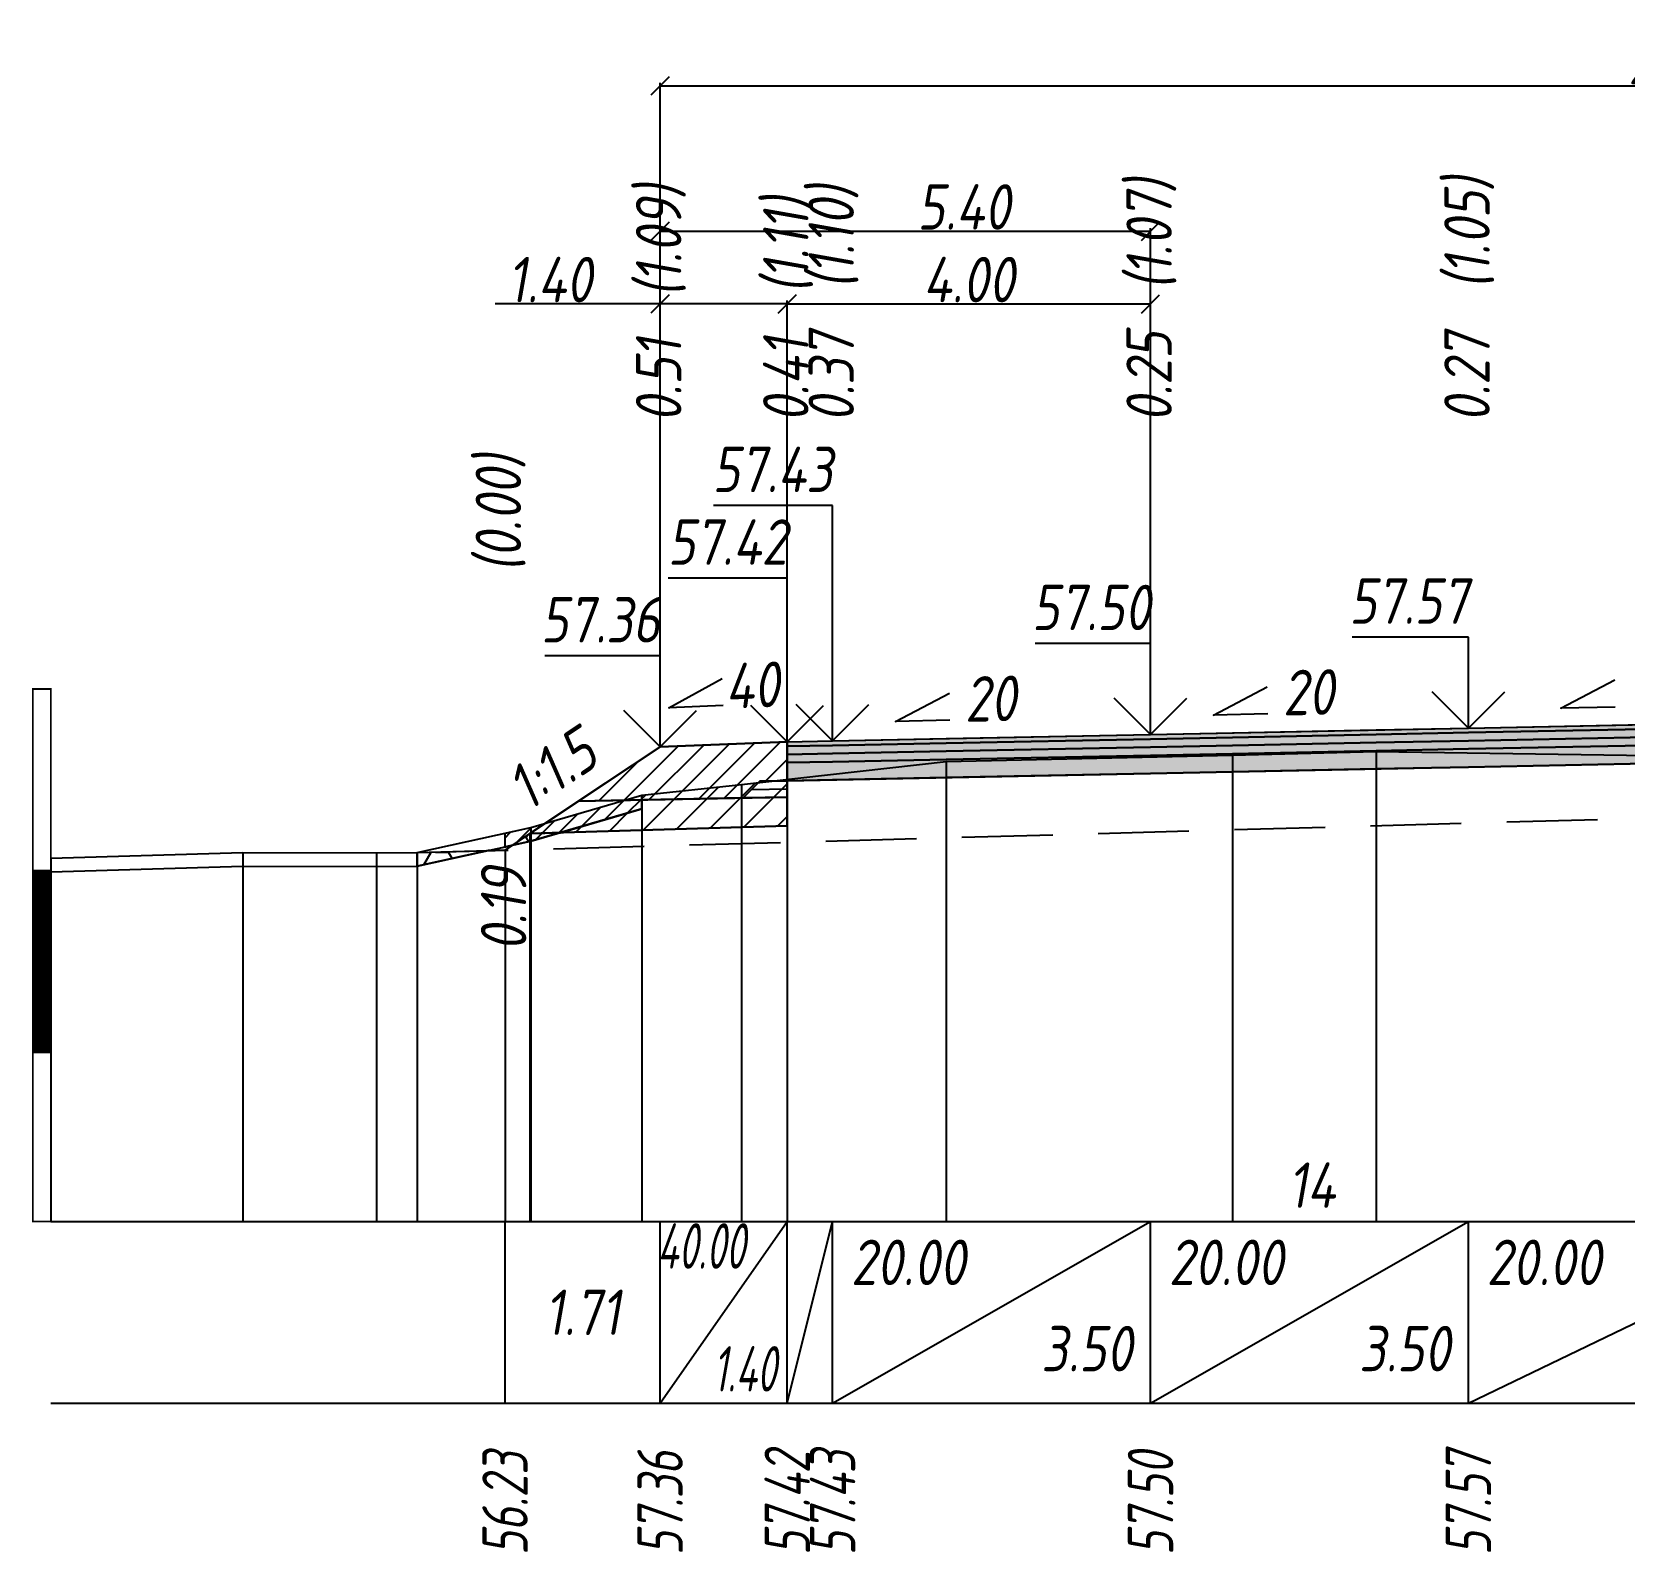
# Model space of a CAD drawing. Extents: x -717 to 1451, y -133302 to 233.
# Drawn here: x 80.9 to 168.5, y -77342.2 to -77258.5 of the extents above; entities that cross this region are included whole.
import ezdxf
from ezdxf.enums import TextEntityAlignment as Align

# ---------------------------------------------------------------- set-up
doc = ezdxf.new("R2010")
doc.units = 0
doc.linetypes.add('штриховая', pattern=[0.75, 0.5, -0.25])
for name, color, linetype in [('Интерполированный поперечник', 2, 'Continuous'), ('Код_514', 1, 'Continuous'), ('Контур_0', 7, 'Continuous'), ('Контур_2521', 7, 'Continuous'), ('Контур_2564', 7, 'Continuous'), ('Контур_2660', 7, 'Continuous'), ('Контур_2665', 7, 'Continuous'), ('Контур_400', 7, 'Continuous'), ('Контур_508', 7, 'Continuous'), ('Контур_512', 7, 'Continuous'), ('Контур_513', 7, 'Continuous'), ('Красный поперечник', 1, 'Continuous'), ('Линейка абсолютных высот', 7, 'Continuous'), ('Объём_2501', 7, 'Continuous'), ('Объём_2564', 7, 'Continuous'), ('Объём_2650', 7, 'Continuous'), ('Объём_2660', 7, 'Continuous'), ('Объём_2661', 7, 'Continuous'), ('Объём_2665', 7, 'Continuous'), ('Объём_2666', 7, 'Continuous'), ('Откосы', 7, 'Continuous'), ('Отметки покрытия', 7, 'Continuous'), ('Рабочие отметки', 7, 'Continuous'), ('Рабочие отметки доп.', 7, 'Continuous'), ('Слои выравнивания', 7, 'Continuous'), ('Таблица', 7, 'Continuous'), ('Уклоны проезжей части', 7, 'Continuous'), ('Черный поперечник', 3, 'Continuous')]:
    doc.layers.add(name, color=color, linetype=linetype)
for name, color, linetype, true_color in [('Контур_2540', 2, 'Continuous', 0xffff00), ('Контур_2560', 2, 'Continuous', 0xffff00), ('Контур_2561', 7, 'Continuous', 0xff8040), ('Контур_2562', 3, 'Continuous', 0x00ff00), ('Контур_2563', 7, 'Continuous', 0xff8000), ('Контур_2570', 7, 'Continuous', 0x80ff00), ('Контур_2725', 7, 'Continuous', 0x323232), ('Контур_2736', 4, 'Continuous', 0x00ffff), ('Контур_2760', 7, 'Continuous', 0x323232), ('Контур_2761', 7, 'Continuous', 0x323232), ('Контур_2762', 7, 'Continuous', 0x323232), ('Контур_2763', 7, 'Continuous', 0x323232), ('Контур_402', 7, 'Continuous', 0xff6464), ('Контур_703', 4, 'Continuous', 0x00ffff), ('Объём_2520', 7, 'Continuous', 0x80ffff), ('Объём_2540', 2, 'Continuous', 0xffff00), ('Объём_2560', 2, 'Continuous', 0xffff00), ('Объём_2561', 7, 'Continuous', 0xff8040), ('Объём_2562', 3, 'Continuous', 0x00ff00), ('Объём_2563', 7, 'Continuous', 0xff8000), ('Объём_2570', 7, 'Continuous', 0x80ff00), ('Объём_2600', 7, 'Continuous', 0x808000), ('Объём_2746', 2, 'Continuous', 0xffff00)]:
    doc.layers.add(name, color=color, linetype=linetype, true_color=true_color)
doc.styles.get("Standard").update_dxf_attribs({"font": 'txt', "height": 2.5})
doc.styles.add('М', font='romand.shx', dxfattribs={"width": 0.8, "oblique": 10, "height": 2.5})
doc.dimstyles.get("Standard").update_dxf_attribs({"dimtxt": 0.18, "dimasz": 0.18, "dimexe": 0.18, "dimexo": 0.0625, "dimgap": 0.09, "dimtad": 0, "dimtih": 1, "dimtoh": 1, "dimdec": 4, "dimzin": 0, "dimdsep": 46, "dimtxsty": 'Standard', "dimcen": 0.09, "dimadec": 0, "dimazin": 0, "dimtfac": 1, "dimtdec": 4, "dimtofl": 0, "dimtmove": 0, "dimatfit": 3, "dimfxl": 1, "dimtolj": 1, "dimtzin": 0, "dimarcsym": 0})

# ---------------------------------------------------------------- blocks, each defined once
blk = doc.blocks.new('_Oblique')
at = {"color": 0, "linetype": 'ByBlock', "lineweight": -2}
blk.add_line((-0.5, -0.5), (0.5, 0.5), dxfattribs=at)
blk = doc.blocks.new('*D3149')
at = {"color": 0, "lineweight": -2, "transparency": 16777216}
for p, q in [((115.473, -77297.867), (115.473, -77273.304)), ((122.473, -77297.587), (122.473, -77273.304)), ((115.473, -77273.484), (106.403, -77273.484)), ((122.473, -77273.484), (115.473, -77273.484))]:
    blk.add_line(p, q, dxfattribs=at)
at = {"layer": 'Defpoints', "color": 0, "transparency": 16777216}
for p in [(122.473, -77273.484), (115.473, -77297.929), (122.473, -77297.649)]:
    blk.add_point(p, dxfattribs=at)
at = {"color": 0, "lineweight": -2, "transparency": 16777216, "rotation": 180}
blk.add_blockref('_Oblique', (115.473, -77273.484), dxfattribs=at)
at = {"color": 0, "lineweight": -2, "transparency": 16777216}
blk.add_blockref('_Oblique', (122.473, -77273.484), dxfattribs=at)
at = {"color": 0, "transparency": 16777216, "insert": (109.408, -77272.144), "char_height": 2.5, "width": 0.69, "attachment_point": 5, "style": 'М'}
blk.add_mtext('\\A1;1.40', dxfattribs=at)
blk = doc.blocks.new('*D3151')
at = {"color": 0, "lineweight": -2, "transparency": 16777216}
for p, q in [((122.47321, -77297.586899), (122.47321, -77273.304399)), ((142.47321, -77297.186899), (142.47321, -77273.304399)), ((122.47321, -77273.484399), (142.47321, -77273.484399))]:
    blk.add_line(p, q, dxfattribs=at)
at = {"layer": 'Defpoints', "color": 0, "transparency": 16777216}
for p in [(142.47321, -77273.484399), (122.47321, -77297.649399), (142.47321, -77297.249399)]:
    blk.add_point(p, dxfattribs=at)
at = {"color": 0, "lineweight": -2, "transparency": 16777216, "rotation": 180}
blk.add_blockref('_Oblique', (122.47321, -77273.484399), dxfattribs=at)
at = {"color": 0, "lineweight": -2, "transparency": 16777216}
blk.add_blockref('_Oblique', (142.47321, -77273.484399), dxfattribs=at)
at = {"color": 0, "transparency": 16777216, "insert": (132.47321, -77272.144399), "char_height": 2.5, "width": 0.72000003, "attachment_point": 5, "style": 'М'}
blk.add_mtext('\\A1;4.00', dxfattribs=at)
blk = doc.blocks.new('*D3154')
at = {"color": 0, "lineweight": -2, "transparency": 16777216}
for p, q in [((115.473, -77297.867), (115.473, -77269.304)), ((115.473, -77269.484), (142.473, -77269.484)), ((142.473, -77297.187), (142.473, -77269.304))]:
    blk.add_line(p, q, dxfattribs=at)
at = {"layer": 'Defpoints', "color": 0, "transparency": 16777216}
for p in [(142.473, -77269.484), (115.473, -77297.929), (142.473, -77297.249)]:
    blk.add_point(p, dxfattribs=at)
at = {"color": 0, "lineweight": -2, "transparency": 16777216, "rotation": 180}
blk.add_blockref('_Oblique', (115.473, -77269.484), dxfattribs=at)
at = {"color": 0, "lineweight": -2, "transparency": 16777216}
blk.add_blockref('_Oblique', (142.473, -77269.484), dxfattribs=at)
at = {"color": 0, "transparency": 16777216, "insert": (132.191, -77268.144), "char_height": 2.5, "width": 0.75, "attachment_point": 5, "style": 'М'}
blk.add_mtext('\\A1;5.40', dxfattribs=at)
blk = doc.blocks.new('*D3155')
at = {"color": 0, "lineweight": -2, "transparency": 16777216}
for p, q in [((115.47321, -77297.866899), (115.47321, -77261.304399)), ((115.47321, -77261.484399), (228.47321, -77261.484399)), ((228.47321, -77297.516899), (228.47321, -77261.304399))]:
    blk.add_line(p, q, dxfattribs=at)
at = {"layer": 'Defpoints', "color": 0, "transparency": 16777216}
for p in [(228.47321, -77261.484399), (115.47321, -77297.929399), (228.47321, -77297.579399)]:
    blk.add_point(p, dxfattribs=at)
at = {"color": 0, "lineweight": -2, "transparency": 16777216, "rotation": 180}
blk.add_blockref('_Oblique', (115.47321, -77261.484399), dxfattribs=at)
at = {"color": 0, "lineweight": -2, "transparency": 16777216}
blk.add_blockref('_Oblique', (228.47321, -77261.484399), dxfattribs=at)
at = {"color": 0, "transparency": 16777216, "insert": (171.97321, -77260.144399), "char_height": 2.5, "width": 0.93000001, "attachment_point": 5, "style": 'М'}
blk.add_mtext('\\A1;22.60', dxfattribs=at)

msp = doc.modelspace()

# ---------------------------------------------------------------- hatches: boundary and pattern name
at = {"layer": 'Линейка абсолютных высот'}
h = msp.add_hatch(dxfattribs=at)
h.set_pattern_fill('ANSI37', scale=0.3, style=0)
h.set_pattern_definition([(45.00000125, (1.93842, -2497.64244), (-0.026516505928, 0.026516504769), []), (135.00000034, (1.93842, -2497.64244), (-0.02651650519, -0.026516505506), [])])
h.paths.add_polyline_path([(81.938, -77314.685), (81.938, -77304.685), (80.938, -77304.685), (80.938, -77314.685)])
at = {"layer": 'Объём_2563'}
h = msp.add_hatch(dxfattribs=at)
h.set_pattern_fill('ANSI31', color=256, scale=0.3)
h.paths.add_polyline_path([(115.473, -77297.867), (122.473, -77297.587), (122.473, -77299.737), (120.973, -77299.767), (120.055, -77300.685), (110.973, -77300.867)])
at = {"layer": 'Объём_2570'}
h = msp.add_hatch(dxfattribs=at)
h.set_pattern_fill('ANSI31', color=256, scale=0.2)
h.paths.add_polyline_path([(114.466, -77301.281), (108.36, -77303.067), (106.938, -77303.38), (106.938, -77302.63), (108.36, -77302.317), (114.466, -77300.531)])
at = {"layer": 'Объём_2600'}
h = msp.add_hatch(dxfattribs=at)
h.set_pattern_fill('ANSI31', color=6, scale=0.4)
h.paths.add_polyline_path([(119.956, -77299.945), (122.473, -77299.66), (122.473, -77302.219), (109.976, -77302.594), (114.466, -77301.281), (114.466, -77300.531)])
h = msp.add_hatch(dxfattribs=at)
h.set_pattern_fill('HONEY', color=5, scale=0.3)
h.paths.add_polyline_path([(108.36, -77303.067), (107.334, -77303.293), (108.307, -77302.644), (109.976, -77302.594)])
h = msp.add_hatch(dxfattribs=at)
h.set_pattern_fill('HONEY', color=5, scale=0.3)
h.paths.add_polyline_path([(102.106, -77304.443), (102.106, -77303.693), (106.016, -77303.583)])
h = msp.add_hatch(dxfattribs=at)
h.set_pattern_fill('ANSI31', color=6, scale=0.4)
h.paths.add_polyline_path([(107.334, -77303.293), (106.938, -77303.557), (106.016, -77303.583)])
at = {"layer": 'Слои выравнивания'}
for color, points in [(2, [(122.473, -77297.587), (124.973, -77297.537), (131.229, -77297.412), (142.473, -77297.187), (146.99, -77297.097), (154.897, -77296.938), (159.973, -77296.837), (172.438, -77296.588), (172.438, -77296.838), (159.973, -77297.087), (154.897, -77297.188), (146.99, -77297.347), (142.473, -77297.437), (131.229, -77297.662), (124.973, -77297.787), (122.473, -77297.837)]), (3, [(122.473, -77297.837), (124.973, -77297.787), (131.229, -77297.662), (142.473, -77297.437), (146.99, -77297.347), (154.897, -77297.188), (159.973, -77297.087), (172.438, -77296.838), (172.438, -77297.288), (159.973, -77297.537), (154.897, -77297.638), (146.99, -77297.797), (142.473, -77297.887), (131.229, -77298.112), (124.973, -77298.237), (122.473, -77298.287)]), (4, [(122.473, -77298.287), (124.973, -77298.237), (131.229, -77298.112), (142.473, -77297.887), (146.99, -77297.797), (154.897, -77297.638), (159.973, -77297.537), (172.438, -77297.288), (172.438, -77297.738), (159.973, -77297.987), (154.897, -77298.088), (146.99, -77298.247), (142.473, -77298.337), (131.229, -77298.562), (124.973, -77298.687), (122.473, -77298.737)]), (5, [(122.473, -77298.737), (124.973, -77298.687), (131.229, -77298.562), (142.473, -77298.337), (146.99, -77298.247), (154.897, -77298.088), (159.973, -77297.987), (172.438, -77297.738), (172.438, -77298.738), (159.973, -77298.987), (154.897, -77299.088), (146.99, -77299.247), (142.473, -77299.337), (131.229, -77299.562), (124.973, -77299.687), (122.473, -77299.737)])]:
    msp.add_hatch(color=color, dxfattribs=at).paths.add_polyline_path(points)

# ---------------------------------------------------------------- linework, layer by layer
at = {"layer": 'Интерполированный поперечник', "linetype": 'штриховая', "ltscale": 10, "flags": 128}
msp.add_lwpolyline([(102.106, -77303.693), (203.992, -77300.825)], dxfattribs=at)
at = {"layer": 'Код_514'}
for p, q in [((106.938, -77334), (106.938, -77324)), ((115.473, -77334), (115.473, -77324)), ((115.473, -77334), (122.473, -77324)), ((122.473, -77334), (122.473, -77324)), ((122.473, -77334), (124.973, -77324)), ((124.973, -77334), (124.973, -77324)), ((124.973, -77334), (142.473, -77324)), ((142.473, -77334), (142.473, -77324)), ((142.473, -77334), (159.973, -77324)), ((159.973, -77334), (159.973, -77324)), ((159.973, -77334), (180.723, -77324))]:
    msp.add_line(p, q, dxfattribs=at)
at = {"layer": 'Контур_0', "color": 18, "true_color": 0x000000, "flags": 128}
for points in [[(110.973, -77300.867), (120.055, -77300.685), (120.973, -77299.767), (122.473, -77299.737)], [(120.973, -77299.767), (122.473, -77299.737), (122.473, -77300.637), (120.055, -77300.685), (120.973, -77299.767), (120.973, -77299.767)]]:
    msp.add_lwpolyline(points, dxfattribs=at)
at = {"layer": 'Контур_2521', "color": 18, "true_color": 0x000000, "flags": 128}
msp.add_lwpolyline([(120.514, -77300.226), (122.473, -77300.187)], dxfattribs=at)
at = {"layer": 'Контур_2540', "flags": 128}
msp.add_lwpolyline([(122.473, -77302.219), (108.307, -77302.644), (110.973, -77300.867), (122.473, -77300.637), (122.473, -77302.219), (122.473, -77302.219)], dxfattribs=at)
at = {"layer": 'Контур_2560', "flags": 128}
msp.add_lwpolyline([(115.473, -77297.867), (115.473, -77297.867), (115.473, -77297.867), (122.473, -77297.587)], dxfattribs=at)
at = {"layer": 'Контур_2561', "flags": 128}
msp.add_lwpolyline([(122.473, -77297.587), (122.473, -77297.587), (115.473, -77297.867), (115.473, -77297.867), (122.473, -77297.587)], dxfattribs=at)
at = {"layer": 'Контур_2562', "flags": 128}
msp.add_lwpolyline([(115.473, -77297.867), (115.473, -77297.867), (115.473, -77297.867), (115.473, -77297.867), (115.473, -77297.867)], dxfattribs=at)
at = {"layer": 'Контур_2563', "flags": 128}
msp.add_lwpolyline([(115.473, -77297.867), (122.473, -77297.587), (122.473, -77299.737), (120.973, -77299.767), (120.055, -77300.685), (110.973, -77300.867), (115.473, -77297.867), (115.473, -77297.867)], dxfattribs=at)
at = {"layer": 'Контур_2564', "flags": 128}
msp.add_lwpolyline([(115.473, -77297.867), (122.473, -77297.587)], dxfattribs=at)
at = {"layer": 'Контур_2570', "flags": 128}
msp.add_lwpolyline([(81.938, -77304.75), (92.499, -77304.444), (99.855, -77304.449), (102.106, -77304.443), (102.106, -77304.443), (108.36, -77303.067), (114.466, -77301.281), (114.466, -77300.531), (119.956, -77299.945), (131.229, -77298.669), (146.99, -77298.318), (154.897, -77298.127), (172.438, -77298.387)], dxfattribs=at)
at = {"layer": 'Контур_2660', "flags": 128}
msp.add_lwpolyline([(108.307, -77302.644), (122.473, -77302.219)], dxfattribs=at)
at = {"layer": 'Контур_2665', "flags": 128}
msp.add_lwpolyline([(115.473, -77297.867), (115.473, -77297.867)], dxfattribs=at)
at = {"layer": 'Контур_2725', "flags": 128}
msp.add_lwpolyline([(122.473, -77299.737), (124.973, -77299.687), (131.229, -77299.562), (142.473, -77299.337), (146.99, -77299.247), (154.897, -77299.088), (159.973, -77298.987), (172.438, -77298.738)], dxfattribs=at)
at = {"layer": 'Контур_2736', "flags": 128}
msp.add_lwpolyline([(115.473, -77297.867), (106.938, -77303.557)], dxfattribs=at)
at = {"layer": 'Контур_2760', "flags": 128}
msp.add_lwpolyline([(122.473, -77297.587), (124.973, -77297.537), (131.229, -77297.412), (142.473, -77297.187), (146.99, -77297.097), (154.897, -77296.938), (159.973, -77296.837), (172.438, -77296.588)], dxfattribs=at)
at = {"layer": 'Контур_2761', "flags": 128}
msp.add_lwpolyline([(122.473, -77297.837), (124.973, -77297.787), (131.229, -77297.662), (142.473, -77297.437), (146.99, -77297.347), (154.897, -77297.188), (159.973, -77297.087), (172.438, -77296.838)], dxfattribs=at)
at = {"layer": 'Контур_2762', "flags": 128}
msp.add_lwpolyline([(122.473, -77298.287), (124.973, -77298.237), (131.229, -77298.112), (142.473, -77297.887), (146.99, -77297.797), (154.897, -77297.638), (159.973, -77297.537), (172.438, -77297.288)], dxfattribs=at)
at = {"layer": 'Контур_2763', "flags": 128}
msp.add_lwpolyline([(122.473, -77298.737), (124.973, -77298.687), (131.229, -77298.562), (142.473, -77298.337), (146.99, -77298.247), (154.897, -77298.088), (159.973, -77297.987), (172.438, -77297.738)], dxfattribs=at)
at = {"layer": 'Контур_400', "flags": 128}
msp.add_lwpolyline([(122.473, -77297.587), (124.973, -77297.537), (124.973, -77297.537), (142.473, -77297.187), (142.473, -77297.187), (142.473, -77297.187), (142.473, -77297.187), (159.973, -77296.837), (180.723, -77296.422)], dxfattribs=at)
at = {"layer": 'Контур_402', "flags": 128}
msp.add_lwpolyline([(108.307, -77302.644), (122.473, -77302.219), (122.473, -77299.737), (172.438, -77298.738), (172.438, -77300.72), (180.723, -77300.472), (235.365, -77302.111)], dxfattribs=at)
at = {"layer": 'Контур_508', "flags": 128}
msp.add_lwpolyline([(106.938, -77303.557), (108.307, -77302.644), (122.473, -77302.219), (122.473, -77299.737), (172.438, -77298.738), (172.438, -77300.72), (180.723, -77300.472), (235.365, -77302.111), (235.365, -77300.319), (239.441, -77297.601)], dxfattribs=at)
at = {"layer": 'Контур_512', "flags": 128}
msp.add_lwpolyline([(106.938, -77303.557), (108.307, -77302.644), (122.473, -77302.219)], dxfattribs=at)
at = {"layer": 'Контур_513', "flags": 128}
msp.add_lwpolyline([(106.938, -77303.557), (108.307, -77302.644), (122.473, -77302.219), (122.473, -77299.737), (172.438, -77298.738), (172.438, -77300.72), (180.723, -77300.472), (235.365, -77302.111), (235.365, -77300.319), (239.441, -77297.601)], dxfattribs=at)
at = {"layer": 'Контур_703', "flags": 128}
msp.add_lwpolyline([(115.473, -77297.867), (106.938, -77303.557)], dxfattribs=at)
at = {"layer": 'Красный поперечник'}
for p, q in [((142.473, -77297.187), (159.973, -77296.837)), ((159.973, -77296.837), (180.723, -77296.422)), ((106.938, -77303.557), (115.473, -77297.867)), ((115.473, -77297.867), (122.473, -77297.587)), ((122.473, -77297.587), (124.973, -77297.537)), ((124.973, -77297.537), (142.473, -77297.187)), ((122.473, -77302.219), (122.473, -77324)), ((108.307, -77302.644), (108.307, -77324)), ((106.938, -77303.557), (106.938, -77324))]:
    msp.add_line(p, q, dxfattribs=at)
at = {"layer": 'Линейка абсолютных высот', "color": 7, "const_width": 0.1, "flags": 128}
for points in [[(81.938, -77304.685), (81.938, -77294.685), (80.938, -77294.685), (80.938, -77304.685), (81.938, -77304.685)], [(81.938, -77314.685), (81.938, -77304.685), (80.938, -77304.685), (80.938, -77314.685), (81.938, -77314.685)], [(81.938, -77324), (81.938, -77314.685), (80.938, -77314.685), (80.938, -77324), (81.938, -77324)]]:
    msp.add_lwpolyline(points, dxfattribs=at)
at = {"layer": 'Объём_2501', "flags": 128}
for points in [[(122.473, -77297.587), (124.973, -77297.537), (124.973, -77297.537), (142.473, -77297.187), (142.473, -77297.187), (142.473, -77297.187), (142.473, -77297.187), (159.973, -77296.837), (180.723, -77296.422)], [(122.473, -77297.587), (124.973, -77297.537), (124.973, -77297.537), (142.473, -77297.187)]]:
    msp.add_lwpolyline(points, dxfattribs=at)
at = {"layer": 'Объём_2520', "color": 250, "flags": 128}
msp.add_lwpolyline([(120.973, -77299.767), (122.473, -77299.737), (122.473, -77300.637), (120.055, -77300.685), (120.973, -77299.767), (120.973, -77299.767)], dxfattribs=at)
msp.add_lwpolyline([(120.973, -77299.767), (122.473, -77299.737), (122.473, -77300.637), (120.055, -77300.685), (120.973, -77299.767), (120.973, -77299.767)], dxfattribs=at)
at = {"layer": 'Объём_2540', "flags": 128}
msp.add_lwpolyline([(122.473, -77302.219), (108.307, -77302.644), (110.973, -77300.867), (122.473, -77300.637), (122.473, -77302.219), (122.473, -77302.219)], dxfattribs=at)
msp.add_lwpolyline([(122.473, -77302.219), (108.307, -77302.644), (110.973, -77300.867), (122.473, -77300.637), (122.473, -77302.219), (122.473, -77302.219)], dxfattribs=at)
at = {"layer": 'Объём_2560', "flags": 128}
msp.add_lwpolyline([(115.473, -77297.867), (115.473, -77297.867), (115.473, -77297.867), (122.473, -77297.587)], dxfattribs=at)
msp.add_lwpolyline([(115.473, -77297.867), (115.473, -77297.867), (115.473, -77297.867), (122.473, -77297.587)], dxfattribs=at)
at = {"layer": 'Объём_2561', "flags": 128}
msp.add_lwpolyline([(122.473, -77297.587), (122.473, -77297.587), (115.473, -77297.867), (115.473, -77297.867), (122.473, -77297.587)], dxfattribs=at)
msp.add_lwpolyline([(122.473, -77297.587), (122.473, -77297.587), (115.473, -77297.867), (115.473, -77297.867), (122.473, -77297.587)], dxfattribs=at)
at = {"layer": 'Объём_2562', "flags": 128}
msp.add_lwpolyline([(115.473, -77297.867), (115.473, -77297.867), (115.473, -77297.867), (115.473, -77297.867), (115.473, -77297.867)], dxfattribs=at)
msp.add_lwpolyline([(115.473, -77297.867), (115.473, -77297.867), (115.473, -77297.867), (115.473, -77297.867), (115.473, -77297.867)], dxfattribs=at)
at = {"layer": 'Объём_2563', "color": 250, "flags": 128}
msp.add_lwpolyline([(115.473, -77297.867), (122.473, -77297.587), (122.473, -77299.737), (120.973, -77299.767), (120.055, -77300.685), (110.973, -77300.867), (115.473, -77297.867), (115.473, -77297.867)], dxfattribs=at)
msp.add_lwpolyline([(115.473, -77297.867), (122.473, -77297.587), (122.473, -77299.737), (120.973, -77299.767), (120.055, -77300.685), (110.973, -77300.867), (115.473, -77297.867), (115.473, -77297.867)], dxfattribs=at)
at = {"layer": 'Объём_2564', "flags": 128}
msp.add_lwpolyline([(115.473, -77297.867), (122.473, -77297.587)], dxfattribs=at)
msp.add_lwpolyline([(115.473, -77297.867), (122.473, -77297.587)], dxfattribs=at)
at = {"layer": 'Объём_2570', "flags": 128}
msp.add_lwpolyline([(114.466, -77301.281), (108.36, -77303.067), (106.938, -77303.38), (106.938, -77302.63), (108.36, -77302.317), (114.466, -77300.531), (114.466, -77301.281), (114.466, -77301.281)], dxfattribs=at)
msp.add_lwpolyline([(114.466, -77301.281), (108.36, -77303.067), (106.938, -77303.38), (106.938, -77302.63), (108.36, -77302.317), (114.466, -77300.531), (114.466, -77301.281), (114.466, -77301.281)], dxfattribs=at)
at = {"layer": 'Объём_2600', "color": 5, "flags": 128}
for points in [[(108.36, -77303.067), (107.334, -77303.293), (108.307, -77302.644), (109.976, -77302.594), (108.36, -77303.067), (108.36, -77303.067)], [(108.36, -77303.067), (107.334, -77303.293), (108.307, -77302.644), (109.976, -77302.594), (108.36, -77303.067), (108.36, -77303.067)], [(102.106, -77304.443), (102.106, -77303.693), (106.016, -77303.583), (102.106, -77304.443), (102.106, -77304.443)], [(102.106, -77304.443), (102.106, -77303.693), (106.016, -77303.583), (102.106, -77304.443), (102.106, -77304.443)]]:
    msp.add_lwpolyline(points, dxfattribs=at)
at = {"layer": 'Объём_2650', "color": 6, "flags": 128}
for points in [[(119.956, -77299.945), (122.473, -77299.66), (122.473, -77302.219), (109.976, -77302.594), (114.466, -77301.281), (114.466, -77300.531), (119.956, -77299.945), (119.956, -77299.945)], [(119.956, -77299.945), (122.473, -77299.66), (122.473, -77302.219), (109.976, -77302.594), (114.466, -77301.281), (114.466, -77300.531), (119.956, -77299.945), (119.956, -77299.945)], [(107.334, -77303.293), (106.938, -77303.557), (106.016, -77303.583), (107.334, -77303.293), (107.334, -77303.293)], [(107.334, -77303.293), (106.938, -77303.557), (106.016, -77303.583), (107.334, -77303.293), (107.334, -77303.293)]]:
    msp.add_lwpolyline(points, dxfattribs=at)
at = {"layer": 'Объём_2660', "flags": 128}
msp.add_lwpolyline([(108.307, -77302.644), (122.473, -77302.219)], dxfattribs=at)
msp.add_lwpolyline([(108.307, -77302.644), (122.473, -77302.219)], dxfattribs=at)
at = {"layer": 'Объём_2661', "flags": 128}
msp.add_lwpolyline([(115.473, -77297.867), (106.938, -77303.557)], dxfattribs=at)
msp.add_lwpolyline([(115.473, -77297.867), (106.938, -77303.557)], dxfattribs=at)
at = {"layer": 'Объём_2665', "flags": 128}
msp.add_lwpolyline([(115.473, -77297.867), (115.473, -77297.867)], dxfattribs=at)
msp.add_lwpolyline([(115.473, -77297.867), (115.473, -77297.867)], dxfattribs=at)
at = {"layer": 'Объём_2666', "flags": 128}
msp.add_lwpolyline([(115.473, -77297.867), (106.938, -77303.557)], dxfattribs=at)
msp.add_lwpolyline([(115.473, -77297.867), (106.938, -77303.557)], dxfattribs=at)
at = {"layer": 'Объём_2746', "flags": 128}
msp.add_lwpolyline([(114.466, -77301.281), (114.466, -77300.531), (119.956, -77299.945), (119.956, -77302.295), (109.976, -77302.594), (114.466, -77301.281), (114.466, -77301.281)], dxfattribs=at)
msp.add_lwpolyline([(114.466, -77301.281), (114.466, -77300.531), (119.956, -77299.945), (119.956, -77302.295), (109.976, -77302.594), (114.466, -77301.281), (114.466, -77301.281)], dxfattribs=at)
at = {"layer": 'Отметки покрытия', "color": 1}
for p, q in [((124.973, -77284.587), (118.423, -77284.587)), ((124.973, -77297.537), (124.973, -77284.587)), ((122.473, -77288.587), (115.923, -77288.587)), ((122.473, -77297.587), (122.473, -77288.587)), ((159.973, -77291.837), (153.573, -77291.837)), ((159.973, -77296.837), (159.973, -77291.837)), ((142.473, -77292.187), (136.123, -77292.187)), ((142.473, -77297.187), (142.473, -77292.187)), ((115.473, -77292.867), (109.123, -77292.867)), ((115.473, -77297.867), (115.473, -77292.867)), ((142.473, -77297.187), (140.473, -77295.187)), ((142.473, -77297.187), (144.473, -77295.187)), ((159.973, -77296.837), (157.973, -77294.837)), ((159.973, -77296.837), (161.973, -77294.837)), ((115.473, -77297.867), (113.473, -77295.867)), ((115.473, -77297.867), (117.473, -77295.867)), ((122.473, -77297.587), (120.473, -77295.587)), ((122.473, -77297.587), (124.473, -77295.587)), ((124.973, -77297.537), (122.973, -77295.537)), ((124.973, -77297.537), (126.973, -77295.537))]:
    msp.add_line(p, q, dxfattribs=at)
at = {"layer": 'Слои выравнивания'}
msp.add_line((122.473, -77297.587), (122.473, -77324), dxfattribs=at)
at = {"layer": 'Слои выравнивания', "color": 2, "flags": 128}
msp.add_lwpolyline([(122.473, -77297.587), (124.973, -77297.537), (131.229, -77297.412), (142.473, -77297.187), (146.99, -77297.097), (154.897, -77296.938), (159.973, -77296.837), (172.438, -77296.588), (172.438, -77296.838), (159.973, -77297.087), (154.897, -77297.188), (146.99, -77297.347), (142.473, -77297.437), (131.229, -77297.662), (124.973, -77297.787), (122.473, -77297.837)], close=True, dxfattribs=at)
at = {"layer": 'Слои выравнивания', "color": 3, "flags": 128}
msp.add_lwpolyline([(122.473, -77297.837), (124.973, -77297.787), (131.229, -77297.662), (142.473, -77297.437), (146.99, -77297.347), (154.897, -77297.188), (159.973, -77297.087), (172.438, -77296.838), (172.438, -77297.288), (159.973, -77297.537), (154.897, -77297.638), (146.99, -77297.797), (142.473, -77297.887), (131.229, -77298.112), (124.973, -77298.237), (122.473, -77298.287)], close=True, dxfattribs=at)
at = {"layer": 'Слои выравнивания', "color": 4, "flags": 128}
msp.add_lwpolyline([(122.473, -77298.287), (124.973, -77298.237), (131.229, -77298.112), (142.473, -77297.887), (146.99, -77297.797), (154.897, -77297.638), (159.973, -77297.537), (172.438, -77297.288), (172.438, -77297.738), (159.973, -77297.987), (154.897, -77298.088), (146.99, -77298.247), (142.473, -77298.337), (131.229, -77298.562), (124.973, -77298.687), (122.473, -77298.737)], close=True, dxfattribs=at)
at = {"layer": 'Слои выравнивания', "color": 5, "flags": 128}
msp.add_lwpolyline([(122.473, -77298.737), (124.973, -77298.687), (131.229, -77298.562), (142.473, -77298.337), (146.99, -77298.247), (154.897, -77298.088), (159.973, -77297.987), (172.438, -77297.738), (172.438, -77298.738), (159.973, -77298.987), (154.897, -77299.088), (146.99, -77299.247), (142.473, -77299.337), (131.229, -77299.562), (124.973, -77299.687), (122.473, -77299.737)], close=True, dxfattribs=at)
at = {"layer": 'Таблица'}
for p, q in [((81.938, -77324), (264.441, -77324)), ((81.938, -77334), (264.441, -77334))]:
    msp.add_line(p, q, dxfattribs=at)
at = {"layer": 'Уклоны проезжей части', "color": 1, "flags": 128}
for points in [[(118.953, -77295.599), (115.956, -77295.719), (118.894, -77294.1)], [(168.057, -77295.677), (165.057, -77295.737), (168.027, -77294.177)], [(131.432, -77296.409), (128.432, -77296.469), (131.402, -77294.909)], [(148.932, -77296.059), (145.932, -77296.119), (148.902, -77294.559)]]:
    msp.add_lwpolyline(points, dxfattribs=at)
at = {"layer": 'Черный поперечник', "color": 7}
for p, q in [((131.229, -77298.669), (131.229, -77324)), ((146.99, -77298.318), (146.99, -77324)), ((154.897, -77298.127), (154.897, -77324)), ((114.466, -77300.531), (114.466, -77324)), ((119.956, -77299.945), (119.956, -77324)), ((108.36, -77302.317), (108.36, -77324)), ((81.938, -77304), (81.938, -77324)), ((92.499, -77303.694), (92.499, -77324)), ((99.855, -77303.699), (99.855, -77324)), ((102.106, -77303.693), (102.106, -77324))]:
    msp.add_line(p, q, dxfattribs=at)
at = {"layer": 'Черный поперечник', "flags": 128}
msp.add_lwpolyline([(81.938, -77304), (92.499, -77303.694), (99.855, -77303.699), (102.106, -77303.693), (108.36, -77302.317), (114.466, -77300.531), (119.956, -77299.945), (131.229, -77298.669), (146.99, -77298.318), (154.897, -77298.127), (172.438, -77298.387)], dxfattribs=at)

# ---------------------------------------------------------------- texts
at = {"layer": 'Код_514', "style": 'М', "oblique": 10}
for s, width, p in [('40.00', 0.6, (115.308, -77324.1)), ('20.00', 0.8, (125.973, -77325)), ('20.00', 0.8, (143.473, -77325)), ('20.00', 0.8, (160.973, -77325))]:
    msp.add_text(s, height=2.5, dxfattribs=dict(at, width=width)).set_placement(p, align=Align.TOP_LEFT)
at = {"layer": 'Код_514', "style": 'М', "oblique": 10, "width": 0.8}
msp.add_text('1.71', height=2.5, dxfattribs=at).set_placement((111.206, -77329), align=Align.MIDDLE_CENTER)
at = {"layer": 'Код_514', "style": 'М', "oblique": 10}
for s, width, p in [('3.50', 0.8, (141.473, -77333)), ('3.50', 0.8, (158.973, -77333)), ('1.40', 0.6, (121.87, -77334.112))]:
    msp.add_text(s, height=2.5, dxfattribs=dict(at, width=width)).set_placement(p, align=Align.BOTTOM_RIGHT)
at = {"layer": 'Код_514', "style": 'М', "oblique": 10, "width": 0.7}
for s, p in [('56.23', (106.938, -77342.382)), ('57.42', (122.473, -77342.382)), ('57.43', (124.973, -77342.382)), ('57.50', (142.473, -77342.382)), ('57.57', (159.973, -77342.382)), ('57.36', (115.473, -77342.382))]:
    msp.add_text(s, height=2.5, rotation=90, dxfattribs=at).set_placement(p, align=Align.MIDDLE_LEFT)
at = {"layer": 'Откосы', "color": 1, "style": 'М', "oblique": 10, "width": 0.8}
for s, rotation, p in [('40', 2.29061, (120.629, -77296.47)), ('20', 1.14576, (151.203, -77296.868)), ('20', 1.14576, (133.703, -77297.218)), ('1:1.5', 33.69007, (110.651, -77300.736))]:
    msp.add_text(s, height=2.5, rotation=rotation, dxfattribs=at).set_placement(p, align=Align.BOTTOM_CENTER)
at = {"layer": 'Отметки покрытия', "color": 1, "style": 'М', "oblique": 10, "width": 0.8}
for s, p in [('57.43', (124.973, -77284.594)), ('57.42', (122.473, -77288.594)), ('57.50', (142.473, -77292.194)), ('57.57', (159.973, -77291.844)), ('57.36', (115.473, -77292.874))]:
    msp.add_text(s, height=2.5, dxfattribs=at).set_placement(p, align=Align.BOTTOM_RIGHT)
at = {"layer": 'Рабочие отметки', "color": 1, "style": 'М', "oblique": 10, "width": 0.8}
for s, p in [('0.37', (124.895, -77279.987)), ('0.25', (142.395, -77279.987)), ('0.27', (159.895, -77279.987)), ('0.51', (115.395, -77279.987)), ('0.41', (122.395, -77279.987))]:
    msp.add_text(s, height=2.5, rotation=90, dxfattribs=at).set_placement(p, align=Align.MIDDLE_LEFT)
msp.add_text('0.19', height=2.5, rotation=90, dxfattribs=at).set_placement((106.86, -77304.488), align=Align.MIDDLE_RIGHT)
at = {"layer": 'Рабочие отметки доп.', "color": 1, "style": 'М', "oblique": 10, "width": 0.8}
for s, p in [('(1.07)', (142.395, -77272.687)), ('(1.05)', (159.895, -77272.637)), ('(1.09)', (115.395, -77273.087)), ('(1.10)', (124.895, -77272.637)), ('(1.11)', (122.395, -77272.887)), ('(0.00)', (106.57, -77288.23))]:
    msp.add_text(s, height=2.5, rotation=90, dxfattribs=at).set_placement(p, align=Align.MIDDLE_LEFT)
at = {"layer": 'Слои выравнивания', "style": 'М', "oblique": 10, "width": 0.8}
msp.add_text('14', height=2.5, dxfattribs=at).set_placement((151.349, -77324), align=Align.BOTTOM_CENTER)

# ---------------------------------------------------------------- dimensions: what is measured, and where the dimension line sits
at = {"color": 5}
for base, p1, p2, picture, middle in [((228.473, -77261.484), (115.473, -77297.929), (228.473, -77297.579), '*D3155', (171.973, -77260.144)), ((142.473, -77273.484), (122.473, -77297.649), (142.473, -77297.249), '*D3151', (132.473, -77272.144))]:
    dim = msp.add_linear_dim(base=base, p1=p1, p2=p2, angle=180, dimstyle='Standard', override={"dimtxt": 2.5, "dimasz": 1, "dimtad": 1, "dimdec": 2, "dimlfac": 0.2, "dimtxsty": 'М', "dimblk1": 'Oblique', "dimblk2": 'Oblique', "dimsah": 1}, dxfattribs=at)
    dim.commit()
    dim.dimension.update_dxf_attribs({"geometry": picture, "text_midpoint": middle})
for base, p2, picture, middle in [((142.473, -77269.484), (142.473, -77297.249), '*D3154', (132.191, -77269.484)), ((122.473, -77273.484), (122.473, -77297.649), '*D3149', (109.408, -77273.484))]:
    dim = msp.add_linear_dim(base=base, p1=(115.473, -77297.929), p2=p2, angle=180, dimstyle='Standard', override={"dimtxt": 2.5, "dimasz": 1, "dimtad": 1, "dimdec": 2, "dimlfac": 0.2, "dimtxsty": 'М', "dimblk1": 'Oblique', "dimblk2": 'Oblique', "dimsah": 1}, dxfattribs=at)
    dim.commit()
    dim.dimension.update_dxf_attribs({"geometry": picture, "text_midpoint": middle, "dimtype": 160})

doc.saveas('drawing.dxf')
